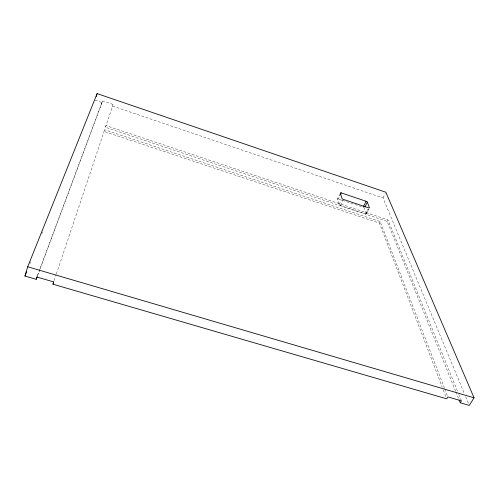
<?xml version="1.0" encoding="UTF-8"?>
<svg xmlns="http://www.w3.org/2000/svg" width="499" height="499" viewBox="0 0 499 499"><rect width="100%" height="100%" fill="white"/><g stroke="black" fill="none" stroke-linecap="round" stroke-linejoin="round"><path stroke-width="0.37" stroke-dasharray="2.5 1.87" d="M101.359 104.503L101.871 102.875M40.001 269.129L102.613 100.879L113.086 104.447L112.574 106.056L383.001 197.953L464.482 393.911M444.509 388.222L380.182 221.6L104.615 129.765L104.066 131.48L379.415 223.115L442.245 387.212M455.606 391.216L387.205 221.388L105.464 127.301L106.006 125.598L387.966 219.891L457.645 391.503M54.198 280.513L56.156 274.537M56.418 273.876L104.615 129.765M105.464 127.301L113.086 104.447M37.45 275.573L102.613 100.879M37.556 275.685L39.733 269.853M29.859 263.74L30.726 261.57M41.691 234.056L42.558 231.885M368.73 209.019L366.397 213.722A1.204 0.43 25.8 0 1 365.511 213.903L340.374 205.507A1.21 0.437 25.1 0 1 339.114 204.609L337.449 199.095L339.682 194.379M337.449 199.095A1.191 0.424 25 0 1 338.378 198.945L339.975 195.577M339.114 204.609L341.378 199.843M340.374 205.507L342.975 200.055M365.511 213.903L367.838 209.187M366.409 213.853L368.742 209.143M383.001 197.953L385.222 193.512M379.415 223.115L380.182 221.6M387.205 221.388L387.966 219.891M338.378 198.945L363.129 207.247A1.191 0.418 25.6 0 1 363.684 207.497M95.097 100.118L102.108 102.501M465.673 396.78L468.661 403.959M458.812 394.391L461.157 400.161M455.899 391.94L458.806 399.163M444.79 388.946L447.584 396.194M443.355 390.112L446.137 397.372M366.397 213.722L364.382 208.133A1.191 0.418 25.6 0 0 363.939 207.653"/><path stroke-width="0.75" d="M37.288 276.409L36.202 279.328L24.95 276.053L27.719 266.772L97.112 93.606L385.858 192.24L474.05 397.803L469.253 405.394L460.265 402.78L459.099 399.886M36.202 279.328L36.907 277.026L53.686 281.923L52.963 284.205L446.692 398.826L447.865 396.917L461.45 400.878L460.265 402.78M96.213 96.5L97.112 93.606M52.963 284.205L53.705 281.991M24.95 276.053L26.684 271.706M340.611 194.236L341.247 192.888L366.066 201.259A1.191 0.412 25.6 0 1 367.333 202.139L369.397 207.671A1.21 0.418 25.7 0 1 368.505 207.84L343.3 199.375A1.216 0.424 25.1 0 1 342.027 198.477L340.324 193.032A1.198 0.418 24.9 0 1 341.247 192.888M363.453 206.58L366.066 201.259M365.037 206.798L367.333 202.139M27.719 266.772L474.05 397.803"/></g></svg>
